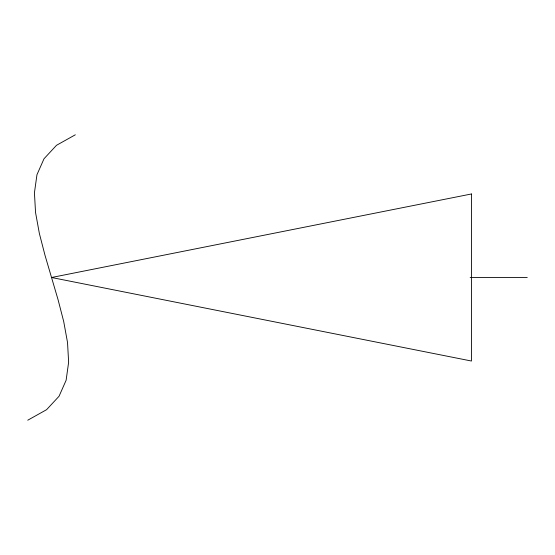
<?xml version="1.0" encoding="UTF-8"?>
<svg xmlns="http://www.w3.org/2000/svg" width="555" height="555" viewBox="0 0 555 555"><rect width="100%" height="100%" fill="white"/><g stroke="black" fill="none" stroke-linecap="round" stroke-linejoin="round"><path stroke-width="0.83" d="M75.32 134.789L56.492 145.306L44.011 158.758L36.963 174.714L34.438 192.765L35.541 212.482L39.363 233.461L44.997 255.272L58.074 299.728L63.707 321.539L67.53 342.518L68.633 362.235L66.114 380.286L59.059 396.242L46.578 409.694L27.75 420.211M470.161 277.5L527.25 277.5M471.452 193.972L51.539 277.5L471.452 361.027L471.452 193.972"/></g></svg>
